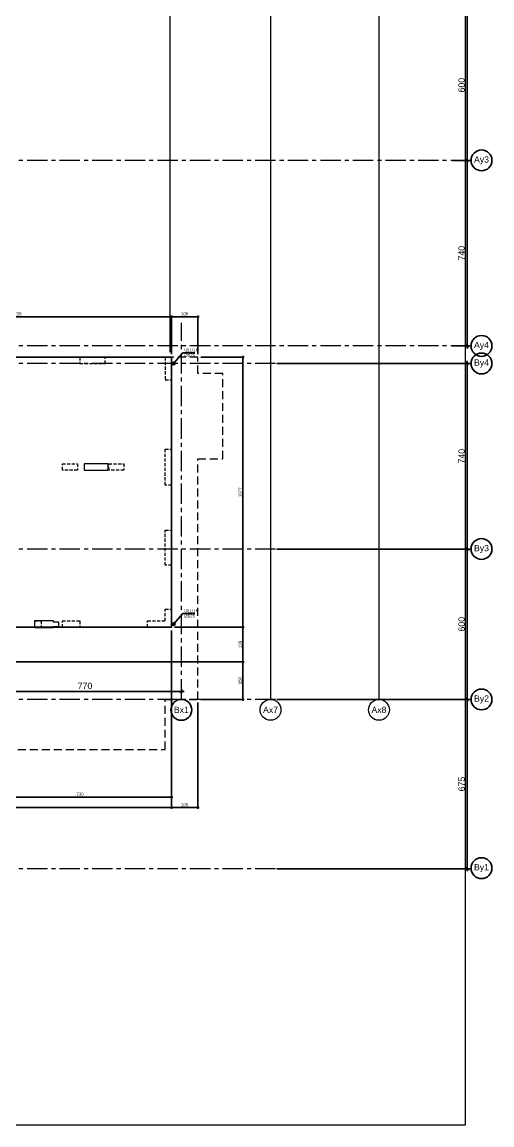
# Model space of a CAD drawing. Header units: centimetres. Extents: x 118247 to 130063, y -55119 to -48278.
# Drawn here: x 121773 to 123648, y -55119 to -50721 of the extents above; entities that cross this region are included whole.
import ezdxf
from ezdxf.enums import TextEntityAlignment as Align

# ---------------------------------------------------------------- set-up
doc = ezdxf.new("R2010")
doc.units = ezdxf.units.CM
doc.header["$LTSCALE"] = 50
doc.header["$MEASUREMENT"] = 0
for name, pattern in [('23486-A01$0${ Chain Double-Dash }', [0]), ('AXES', [2, 1.25, -0.25, 0.25, -0.25]), ('CACHE', [0.375, 0.25, -0.125]), ('CACHE2', [4.7625, 3.175, -1.5875])]:
    doc.linetypes.add(name, pattern=pattern)
doc.layers.get('0').update_dxf_attribs({"color": 8})
doc.layers.add('ACITOP', color=214, linetype='Continuous', lineweight=18)
doc.layers.add('EXISTANT BORD', color=251, linetype='Continuous', lineweight=60)
for name, color, linetype in [('AXES', 10, 'AXES'), ('BORD', 5, 'Continuous'), ('COTE 50ème', 1, 'Continuous'), ('TEXTE', 7, 'Continuous')]:
    doc.layers.add(name, color=color, linetype=linetype)
doc.layers.add('FMULT', color=150, linetype='Continuous', plot=False)
doc.layers.add('HORS GEL', color=7, linetype='CACHE', lineweight=15, true_color=0x00661a)
doc.styles.add('FN_TEXT_1.50', font='arial.ttf', dxfattribs={"height": 10})
doc.styles.add('RS_TEXT_1.50', font='arial.ttf', dxfattribs={"height": 12.5})
doc.styles.add('RS_TXT_100', font='arial.ttf', dxfattribs={"height": 25})
doc.styles.add('RS_TXT_50', font='arial.ttf', dxfattribs={"height": 12.5})
doc.dimstyles.new('ISO-25', dxfattribs={"dimtxt": 2.5, "dimasz": 2.5, "dimexe": 1.25, "dimexo": 0.625, "dimtad": 1, "dimtxsty": 'Standard', "dimcen": 2.5, "dimadec": 0, "dimazin": 0, "dimtfac": 1, "dimtmove": 0, "dimatfit": 3, "dimfxl": 1, "dimarcsym": 0})
doc.dimstyles.new('RS_100CM_LINEAIRE', dxfattribs={"dimscale": 10, "dimtxt": 25, "dimasz": 1.5, "dimexe": 1, "dimexo": 2.5, "dimgap": 1, "dimtad": 1, "dimdec": 1, "dimrnd": 0.5, "dimdsep": 46, "dimtxsty": 'RS_TXT_100', "dimblk1": 'ARCHTICK', "dimblk2": 'ARCHTICK', "dimsah": 1, "dimcen": 2.5, "dimdle": 1, "dimclrt": 4, "dimadec": 0, "dimazin": 2, "dimtfac": 1, "dimtdec": 1, "dimtix": 1, "dimtmove": 2, "dimatfit": 3, "dimfxl": 1, "dimtolj": 1, "dimtzin": 0, "dimarcsym": 0})
doc.dimstyles.new('RS_50CM_LINEAIRE', dxfattribs={"dimscale": 5, "dimtxt": 12.5, "dimasz": 1.5, "dimexe": 1, "dimexo": 2.5, "dimgap": 1, "dimtad": 1, "dimdec": 1, "dimrnd": 0.5, "dimdsep": 46, "dimtxsty": 'RS_TXT_50', "dimblk1": 'ARCHTICK', "dimblk2": 'ARCHTICK', "dimsah": 1, "dimcen": 2.5, "dimdle": 1, "dimclrt": 4, "dimadec": 0, "dimazin": 2, "dimtfac": 1, "dimtdec": 1, "dimtix": 1, "dimtmove": 2, "dimatfit": 3, "dimfxl": 1, "dimtolj": 1, "dimtzin": 0, "dimarcsym": 0})

# ---------------------------------------------------------------- blocks, each defined once
blk = doc.blocks.new('AXES_FN')
at = {"color": 0, "linetype": 'Continuous'}
blk.add_circle((0, 15), 22.2, dxfattribs=at)
at = {"color": 0, "style": 'FN_TEXT_1.50'}
blk.add_attdef('AXES', text='', height=12.5, dxfattribs=at).set_placement((-48.9, 20.6), align=Align.MIDDLE_CENTER)
blk = doc.blocks.new('_ArchTick')
at = {"color": 0, "linetype": 'ByBlock', "const_width": 0.15}
blk.add_lwpolyline([(-0.5, -0.5), (0.5, 0.5)], dxfattribs=at)
blk = doc.blocks.new('*D918')
at = {"layer": 'AXES', "color": 0, "linetype": 'Continuous', "lineweight": -2, "ltscale": 0.5, "transparency": 16777216}
for p, q in [((123489.4, -51272.4), (123559.3, -51272.4)), ((123549.3, -52022.4), (123549.3, -51262.4)), ((123489.4, -52012.4), (123559.3, -52012.4))]:
    blk.add_line(p, q, dxfattribs=at)
at = {"layer": 'Defpoints', "color": 0, "linetype": 'Continuous', "ltscale": 0.5, "transparency": 16777216}
for p in [(123464.4, -51272.4), (123549.3, -51272.4), (123464.4, -52012.4)]:
    blk.add_point(p, dxfattribs=at)
at = {"layer": 'AXES', "color": 0, "linetype": 'Continuous', "lineweight": -2, "ltscale": 0.5, "transparency": 16777216, "xscale": 15, "yscale": 15, "zscale": 15}
for p, rotation in [((123549.3, -51272.4), 90), ((123549.3, -52012.4), 270)]:
    blk.add_blockref('_ArchTick', p, dxfattribs=dict(at, rotation=rotation))
at = {"layer": 'AXES', "color": 4, "linetype": 'Continuous', "lineweight": 5, "ltscale": 0.5, "transparency": 16777216, "insert": (123526.6, -51642.4), "char_height": 25, "attachment_point": 5, "rotation": 90, "style": 'RS_TXT_100'}
blk.add_mtext('\\A1;740', dxfattribs=at)
blk = doc.blocks.new('*D919')
at = {"layer": 'AXES', "color": 0, "linetype": 'Continuous', "lineweight": -2, "ltscale": 0.5, "transparency": 16777216}
for p, q in [((123489.4, -50672.4), (123559.3, -50672.4)), ((123549.3, -51282.4), (123549.3, -50662.4)), ((123489.4, -51272.4), (123559.3, -51272.4))]:
    blk.add_line(p, q, dxfattribs=at)
at = {"layer": 'Defpoints', "color": 0, "linetype": 'Continuous', "ltscale": 0.5, "transparency": 16777216}
for p in [(123464.4, -50672.4), (123549.3, -50672.4), (123464.4, -51272.4)]:
    blk.add_point(p, dxfattribs=at)
at = {"layer": 'AXES', "color": 0, "linetype": 'Continuous', "lineweight": -2, "ltscale": 0.5, "transparency": 16777216, "xscale": 15, "yscale": 15, "zscale": 15}
for p, rotation in [((123549.3, -50672.4), 90), ((123549.3, -51272.4), 270)]:
    blk.add_blockref('_ArchTick', p, dxfattribs=dict(at, rotation=rotation))
at = {"layer": 'AXES', "color": 4, "linetype": 'Continuous', "lineweight": 5, "ltscale": 0.5, "transparency": 16777216, "insert": (123526.6, -50972.4), "char_height": 25, "attachment_point": 5, "rotation": 90, "style": 'RS_TXT_100'}
blk.add_mtext('\\A1;600', dxfattribs=at)
blk = doc.blocks.new('*D923')
at = {"layer": 'AXES', "color": 0, "linetype": 'Continuous', "lineweight": -2, "ltscale": 0.5, "transparency": 16777216}
for p, q in [((121629.4, -53391.3), (122419.4, -53391.3)), ((121639.4, -53397.4), (121639.4, -53381.3)), ((122409.4, -53397.4), (122409.4, -53381.3))]:
    blk.add_line(p, q, dxfattribs=at)
at = {"layer": 'Defpoints', "color": 0, "linetype": 'Continuous', "ltscale": 0.5, "transparency": 16777216}
for p in [(122409.4, -53391.3), (121639.4, -53422.4), (122409.4, -53422.4)]:
    blk.add_point(p, dxfattribs=at)
at = {"layer": 'AXES', "color": 0, "linetype": 'Continuous', "lineweight": -2, "ltscale": 0.5, "transparency": 16777216, "xscale": 15, "yscale": 15, "zscale": 15, "rotation": 180}
blk.add_blockref('_ArchTick', (121639.4, -53391.3), dxfattribs=at)
at = {"layer": 'AXES', "color": 0, "linetype": 'Continuous', "lineweight": -2, "ltscale": 0.5, "transparency": 16777216, "xscale": 15, "yscale": 15, "zscale": 15}
blk.add_blockref('_ArchTick', (122409.4, -53391.3), dxfattribs=at)
at = {"layer": 'AXES', "color": 4, "linetype": 'Continuous', "lineweight": 5, "ltscale": 0.5, "transparency": 16777216, "insert": (122024.4, -53368.5), "char_height": 25, "attachment_point": 5, "style": 'RS_TXT_100'}
blk.add_mtext('\\A1;770', dxfattribs=at)
blk = doc.blocks.new('*D924')
at = {"layer": 'AXES', "color": 0, "linetype": 'Continuous', "lineweight": -2, "ltscale": 0.5, "transparency": 16777216}
for p, q in [((122789.4, -53422.4), (123559.3, -53422.4)), ((123549.3, -54107.4), (123549.3, -53412.4)), ((122789.4, -54097.4), (123559.3, -54097.4))]:
    blk.add_line(p, q, dxfattribs=at)
at = {"layer": 'Defpoints', "color": 0, "linetype": 'Continuous', "ltscale": 0.5, "transparency": 16777216}
for p in [(122764.4, -53422.4), (123549.3, -53422.4), (122764.4, -54097.4)]:
    blk.add_point(p, dxfattribs=at)
at = {"layer": 'AXES', "color": 0, "linetype": 'Continuous', "lineweight": -2, "ltscale": 0.5, "transparency": 16777216, "xscale": 15, "yscale": 15, "zscale": 15}
for p, rotation in [((123549.3, -53422.4), 90), ((123549.3, -54097.4), 270)]:
    blk.add_blockref('_ArchTick', p, dxfattribs=dict(at, rotation=rotation))
at = {"layer": 'AXES', "color": 4, "linetype": 'Continuous', "lineweight": 5, "ltscale": 0.5, "transparency": 16777216, "insert": (123526.6, -53759.9), "char_height": 25, "attachment_point": 5, "rotation": 90, "style": 'RS_TXT_100'}
blk.add_mtext('\\A1;675', dxfattribs=at)
blk = doc.blocks.new('*D925')
at = {"layer": 'AXES', "color": 0, "linetype": 'Continuous', "lineweight": -2, "ltscale": 0.5, "transparency": 16777216}
for p, q in [((122789.4, -52822.4), (123559.3, -52822.4)), ((123549.3, -53432.4), (123549.3, -52812.4)), ((122789.4, -53422.4), (123559.3, -53422.4))]:
    blk.add_line(p, q, dxfattribs=at)
at = {"layer": 'Defpoints', "color": 0, "linetype": 'Continuous', "ltscale": 0.5, "transparency": 16777216}
for p in [(122764.4, -52822.4), (123549.3, -52822.4), (122764.4, -53422.4)]:
    blk.add_point(p, dxfattribs=at)
at = {"layer": 'AXES', "color": 0, "linetype": 'Continuous', "lineweight": -2, "ltscale": 0.5, "transparency": 16777216, "xscale": 15, "yscale": 15, "zscale": 15}
for p, rotation in [((123549.3, -52822.4), 90), ((123549.3, -53422.4), 270)]:
    blk.add_blockref('_ArchTick', p, dxfattribs=dict(at, rotation=rotation))
at = {"layer": 'AXES', "color": 4, "linetype": 'Continuous', "lineweight": 5, "ltscale": 0.5, "transparency": 16777216, "insert": (123526.6, -53122.4), "char_height": 25, "attachment_point": 5, "rotation": 90, "style": 'RS_TXT_100'}
blk.add_mtext('\\A1;600', dxfattribs=at)
blk = doc.blocks.new('*D926')
at = {"layer": 'AXES', "color": 0, "linetype": 'Continuous', "lineweight": -2, "ltscale": 0.5, "transparency": 16777216}
for p, q in [((123549.3, -52832.4), (123549.3, -52072.4)), ((122789.4, -52082.4), (123559.3, -52082.4)), ((122789.4, -52822.4), (123559.3, -52822.4))]:
    blk.add_line(p, q, dxfattribs=at)
at = {"layer": 'Defpoints', "color": 0, "linetype": 'Continuous', "ltscale": 0.5, "transparency": 16777216}
for p in [(122764.4, -52082.4), (123549.3, -52082.4), (122764.4, -52822.4)]:
    blk.add_point(p, dxfattribs=at)
at = {"layer": 'AXES', "color": 0, "linetype": 'Continuous', "lineweight": -2, "ltscale": 0.5, "transparency": 16777216, "xscale": 15, "yscale": 15, "zscale": 15}
for p, rotation in [((123549.3, -52082.4), 90), ((123549.3, -52822.4), 270)]:
    blk.add_blockref('_ArchTick', p, dxfattribs=dict(at, rotation=rotation))
at = {"layer": 'AXES', "color": 4, "linetype": 'Continuous', "lineweight": 5, "ltscale": 0.5, "transparency": 16777216, "insert": (123526.6, -52452.4), "char_height": 25, "attachment_point": 5, "rotation": 90, "style": 'RS_TXT_100'}
blk.add_mtext('\\A1;740', dxfattribs=at)
blk = doc.blocks.new('A$C2225a440')
at = {"layer": 'ACITOP', "ltscale": 0.5, "true_color": 0x2776bb, "transparency": 33554559}
h = blk.add_hatch(color=152, dxfattribs=at)
h.dxf.hatch_style = 1
h.paths.add_polyline_path([(0, 6.1, 0.414214), (-6.1, 0, 0.414214), (0, -6.1, -0.823148), (0, 0, 0.810651)])
at = {"layer": 'ACITOP', "ltscale": 0.5}
blk.add_lwpolyline([(0, 6.1, -0.810651), (0, 0, 0.823148), (0, -6.1)], format="xyb", dxfattribs=at)
for radius in [6.25, 6.05]:
    blk.add_circle((0, 0), radius, dxfattribs=at)
blk = doc.blocks.new('*D980')
at = {"layer": 'COTE 50ème', "color": 0, "lineweight": -2, "ltscale": 0.5, "transparency": 16777216}
for p, q in [((122369.4, -53146.9), (122369.4, -53816.8)), ((121639.4, -53284.9), (121639.4, -53816.8)), ((121634.4, -53811.8), (122374.4, -53811.8))]:
    blk.add_line(p, q, dxfattribs=at)
at = {"layer": 'Defpoints', "color": 0, "ltscale": 0.5, "transparency": 16777216}
for p in [(122369.4, -53134.4), (121639.4, -53272.4), (122369.4, -53811.8)]:
    blk.add_point(p, dxfattribs=at)
at = {"layer": 'COTE 50ème', "color": 0, "lineweight": -2, "ltscale": 0.5, "transparency": 16777216, "xscale": 7.5, "yscale": 7.5, "zscale": 7.5, "rotation": 180}
blk.add_blockref('_ArchTick', (121639.4, -53811.8), dxfattribs=at)
at = {"layer": 'COTE 50ème', "color": 0, "lineweight": -2, "ltscale": 0.5, "transparency": 16777216, "xscale": 7.5, "yscale": 7.5, "zscale": 7.5}
blk.add_blockref('_ArchTick', (122369.4, -53811.8), dxfattribs=at)
at = {"layer": 'COTE 50ème', "color": 4, "ltscale": 0.5, "transparency": 16777216, "insert": (122004.4, -53800.4), "char_height": 12.5, "attachment_point": 5, "style": 'RS_TXT_50'}
blk.add_mtext('\\A1;730', dxfattribs=at)
blk = doc.blocks.new('*D982')
at = {"layer": 'COTE 50ème', "color": 0, "lineweight": -2, "ltscale": 0.5, "transparency": 16777216}
for p, q in [((120379.4, -53146.9), (120379.4, -53858.6)), ((122369.4, -53146.9), (122369.4, -53858.6)), ((120374.4, -53853.6), (122374.4, -53853.6))]:
    blk.add_line(p, q, dxfattribs=at)
at = {"layer": 'Defpoints', "color": 0, "ltscale": 0.5, "transparency": 16777216}
for p in [(120379.4, -53134.4), (122369.4, -53134.4), (122369.4, -53853.6)]:
    blk.add_point(p, dxfattribs=at)
at = {"layer": 'COTE 50ème', "color": 0, "lineweight": -2, "ltscale": 0.5, "transparency": 16777216, "xscale": 7.5, "yscale": 7.5, "zscale": 7.5, "rotation": 180}
blk.add_blockref('_ArchTick', (120379.4, -53853.6), dxfattribs=at)
at = {"layer": 'COTE 50ème', "color": 0, "lineweight": -2, "ltscale": 0.5, "transparency": 16777216, "xscale": 7.5, "yscale": 7.5, "zscale": 7.5}
blk.add_blockref('_ArchTick', (122369.4, -53853.6), dxfattribs=at)
at = {"layer": 'COTE 50ème', "color": 4, "ltscale": 0.5, "transparency": 16777216, "insert": (121374.4, -53842.2), "char_height": 12.5, "attachment_point": 5, "style": 'RS_TXT_50'}
blk.add_mtext('\\A1;1990', dxfattribs=at)
blk = doc.blocks.new('*D983')
at = {"layer": 'COTE 50ème', "color": 0, "lineweight": -2, "ltscale": 0.5, "transparency": 16777216}
for p, q in [((122369.4, -53146.9), (122369.4, -53858.6)), ((122474.4, -53434.9), (122474.4, -53858.6)), ((122364.4, -53853.6), (122479.4, -53853.6))]:
    blk.add_line(p, q, dxfattribs=at)
at = {"layer": 'Defpoints', "color": 0, "ltscale": 0.5, "transparency": 16777216}
for p in [(122369.4, -53134.4), (122474.4, -53422.4), (122474.4, -53853.6)]:
    blk.add_point(p, dxfattribs=at)
at = {"layer": 'COTE 50ème', "color": 0, "lineweight": -2, "ltscale": 0.5, "transparency": 16777216, "xscale": 7.5, "yscale": 7.5, "zscale": 7.5, "rotation": 180}
blk.add_blockref('_ArchTick', (122369.4, -53853.6), dxfattribs=at)
at = {"layer": 'COTE 50ème', "color": 0, "lineweight": -2, "ltscale": 0.5, "transparency": 16777216, "xscale": 7.5, "yscale": 7.5, "zscale": 7.5}
blk.add_blockref('_ArchTick', (122474.4, -53853.6), dxfattribs=at)
at = {"layer": 'COTE 50ème', "color": 4, "ltscale": 0.5, "transparency": 16777216, "insert": (122421.9, -53842.2), "char_height": 12.5, "attachment_point": 5, "style": 'RS_TXT_50'}
blk.add_mtext('\\A1;105', dxfattribs=at)
blk = doc.blocks.new('*D984')
at = {"layer": 'COTE 50ème', "color": 0, "lineweight": -2, "ltscale": 0.5, "transparency": 16777216}
for p, q in [((122381.9, -53134.4), (122659.5, -53134.4)), ((122654.5, -53277.4), (122654.5, -53129.4)), ((121651.9, -53272.4), (122659.5, -53272.4))]:
    blk.add_line(p, q, dxfattribs=at)
at = {"layer": 'Defpoints', "color": 0, "ltscale": 0.5, "transparency": 16777216}
for p in [(122369.4, -53134.4), (122654.5, -53134.4), (121639.4, -53272.4)]:
    blk.add_point(p, dxfattribs=at)
at = {"layer": 'COTE 50ème', "color": 0, "lineweight": -2, "ltscale": 0.5, "transparency": 16777216, "xscale": 7.5, "yscale": 7.5, "zscale": 7.5}
for p, rotation in [((122654.5, -53134.4), 90), ((122654.5, -53272.4), 270)]:
    blk.add_blockref('_ArchTick', p, dxfattribs=dict(at, rotation=rotation))
at = {"layer": 'COTE 50ème', "color": 4, "ltscale": 0.5, "transparency": 16777216, "insert": (122643.1, -53203.4), "char_height": 12.5, "attachment_point": 5, "rotation": 90, "style": 'RS_TXT_50'}
blk.add_mtext('\\A1;138', dxfattribs=at)
blk = doc.blocks.new('*D985')
at = {"layer": 'COTE 50ème', "color": 0, "lineweight": -2, "ltscale": 0.5, "transparency": 16777216}
for p, q in [((122486.9, -52057.4), (122659.5, -52057.4)), ((122654.5, -53139.4), (122654.5, -52052.4)), ((122381.9, -53134.4), (122659.5, -53134.4))]:
    blk.add_line(p, q, dxfattribs=at)
at = {"layer": 'Defpoints', "color": 0, "ltscale": 0.5, "transparency": 16777216}
for p in [(122474.4, -52057.4), (122654.5, -52057.4), (122369.4, -53134.4)]:
    blk.add_point(p, dxfattribs=at)
at = {"layer": 'COTE 50ème', "color": 0, "lineweight": -2, "ltscale": 0.5, "transparency": 16777216, "xscale": 7.5, "yscale": 7.5, "zscale": 7.5}
for p, rotation in [((122654.5, -52057.4), 90), ((122654.5, -53134.4), 270)]:
    blk.add_blockref('_ArchTick', p, dxfattribs=dict(at, rotation=rotation))
at = {"layer": 'COTE 50ème', "color": 4, "ltscale": 0.5, "transparency": 16777216, "insert": (122643.1, -52595.9), "char_height": 12.5, "attachment_point": 5, "rotation": 90, "style": 'RS_TXT_50'}
blk.add_mtext('\\A1;1077', dxfattribs=at)
blk = doc.blocks.new('*D986')
at = {"layer": 'COTE 50ème', "color": 0, "lineweight": -2, "ltscale": 0.5, "transparency": 16777216}
for p, q in [((122654.5, -53267.4), (122654.5, -53427.4)), ((121651.9, -53272.4), (122659.5, -53272.4)), ((122486.9, -53422.4), (122659.5, -53422.4))]:
    blk.add_line(p, q, dxfattribs=at)
at = {"layer": 'Defpoints', "color": 0, "ltscale": 0.5, "transparency": 16777216}
for p in [(121639.4, -53272.4), (122474.4, -53422.4), (122654.5, -53422.4)]:
    blk.add_point(p, dxfattribs=at)
at = {"layer": 'COTE 50ème', "color": 0, "lineweight": -2, "ltscale": 0.5, "transparency": 16777216, "xscale": 7.5, "yscale": 7.5, "zscale": 7.5}
for p, rotation in [((122654.5, -53272.4), 90), ((122654.5, -53422.4), 270)]:
    blk.add_blockref('_ArchTick', p, dxfattribs=dict(at, rotation=rotation))
at = {"layer": 'COTE 50ème', "color": 4, "ltscale": 0.5, "transparency": 16777216, "insert": (122643.1, -53347.4), "char_height": 12.5, "attachment_point": 5, "rotation": 90, "style": 'RS_TXT_50'}
blk.add_mtext('\\A1;150', dxfattribs=at)
blk = doc.blocks.new('*D987')
at = {"layer": 'COTE 50ème', "color": 0, "lineweight": -2, "ltscale": 0.5, "transparency": 16777216}
for p, q in [((122479.4, -51895.8), (122364.4, -51895.8)), ((122369.4, -52044.9), (122369.4, -51890.8)), ((122474.4, -52044.9), (122474.4, -51890.8))]:
    blk.add_line(p, q, dxfattribs=at)
at = {"layer": 'Defpoints', "color": 0, "ltscale": 0.5, "transparency": 16777216}
for p in [(122369.4, -51895.8), (122369.4, -52057.4), (122474.4, -52057.4)]:
    blk.add_point(p, dxfattribs=at)
at = {"layer": 'COTE 50ème', "color": 0, "lineweight": -2, "ltscale": 0.5, "transparency": 16777216, "xscale": 7.5, "yscale": 7.5, "zscale": 7.5, "rotation": 180}
blk.add_blockref('_ArchTick', (122369.4, -51895.8), dxfattribs=at)
at = {"layer": 'COTE 50ème', "color": 0, "lineweight": -2, "ltscale": 0.5, "transparency": 16777216, "xscale": 7.5, "yscale": 7.5, "zscale": 7.5}
blk.add_blockref('_ArchTick', (122474.4, -51895.8), dxfattribs=at)
at = {"layer": 'COTE 50ème', "color": 4, "ltscale": 0.5, "transparency": 16777216, "insert": (122421.9, -51884.4), "char_height": 12.5, "attachment_point": 5, "style": 'RS_TXT_50'}
blk.add_mtext('\\A1;105', dxfattribs=at)
blk = doc.blocks.new('*D988')
at = {"layer": 'COTE 50ème', "color": 0, "lineweight": -2, "ltscale": 0.5, "transparency": 16777216}
for p, q in [((122374.4, -51895.8), (121129.4, -51895.8)), ((121134.4, -52024.9), (121134.4, -51890.8)), ((122369.4, -52044.9), (122369.4, -51890.8))]:
    blk.add_line(p, q, dxfattribs=at)
at = {"layer": 'Defpoints', "color": 0, "ltscale": 0.5, "transparency": 16777216}
for p in [(121134.4, -51895.8), (121134.4, -52037.4), (122369.4, -52057.4)]:
    blk.add_point(p, dxfattribs=at)
at = {"layer": 'COTE 50ème', "color": 0, "lineweight": -2, "ltscale": 0.5, "transparency": 16777216, "xscale": 7.5, "yscale": 7.5, "zscale": 7.5, "rotation": 180}
blk.add_blockref('_ArchTick', (121134.4, -51895.8), dxfattribs=at)
at = {"layer": 'COTE 50ème', "color": 0, "lineweight": -2, "ltscale": 0.5, "transparency": 16777216, "xscale": 7.5, "yscale": 7.5, "zscale": 7.5}
blk.add_blockref('_ArchTick', (122369.4, -51895.8), dxfattribs=at)
at = {"layer": 'COTE 50ème', "color": 4, "ltscale": 0.5, "transparency": 16777216, "insert": (121751.9, -51884.4), "char_height": 12.5, "attachment_point": 5, "style": 'RS_TXT_50'}
blk.add_mtext('\\A1;1235', dxfattribs=at)

msp = doc.modelspace()

# ---------------------------------------------------------------- linework, layer by layer
at = {"layer": 'AXES', "lineweight": 5, "ltscale": 1.3}
for p, q in [((123564.38, -51272.36), (118384.38, -51272.36)), ((122409.38, -53422.37), (122409.38, -51920.77)), ((123564.38, -52012.36), (118384.38, -52012.36)), ((123564.38, -52082.36), (118384.38, -52082.36)), ((123564.38, -52822.36), (118384.38, -52822.36)), ((123564.38, -53422.36), (118384.38, -53422.36)), ((123564.38, -54097.36), (118384.38, -54097.36))]:
    msp.add_line(p, q, dxfattribs=at)
at = {"layer": 'BORD', "color": 251, "linetype": 'CACHE2', "lineweight": 5, "ltscale": 0.2, "true_color": 0x636466}
msp.add_lwpolyline([(122474.38, -52057.36), (120274.38, -52057.36), (120274.38, -52122.36), (120174.38, -52122.36), (120174.38, -52462.36), (120274.38, -52462.36), (120274.38, -53422.36), (120404.38, -53422.36), (120404.38, -53622.36), (121039.38, -53622.36), (121039.38, -53762.36), (121709.38, -53762.36), (121709.38, -53622.36), (122344.27, -53622.36), (122344.27, -53422.36), (122474.38, -53422.36), (122474.38, -52462.36), (122574.38, -52462.36), (122574.38, -52122.36), (122474.38, -52122.36)], close=True, dxfattribs=at)
at = {"layer": 'BORD'}
msp.add_lwpolyline([(120379.38, -52057.36), (120379.38, -53134.36), (121109.38, -53134.36), (121109.38, -53272.36), (121639.38, -53272.36), (121639.38, -53134.36), (122369.38, -53134.36), (122369.38, -52057.36)], close=True, dxfattribs=at)
at = {"layer": 'BORD', "lineweight": 5, "ltscale": 0.5}
for points in [[(122116.35, -52482.36), (122021.35, -52482.36), (122021.35, -52508.36), (122116.35, -52508.36)], [(121824.38, -53107.36), (121897.38, -53107.36), (121897.38, -53112.36), (121919.38, -53112.36), (121919.38, -53132.36), (121897.38, -53132.36), (121897.38, -53137.36), (121824.38, -53137.36)]]:
    msp.add_lwpolyline(points, close=True, dxfattribs=at)
at = {"layer": 'EXISTANT BORD', "linetype": 'CACHE', "lineweight": 13}
for points in [[(122104.38, -52082.36), (122104.38, -52057.36), (122004.38, -52057.36), (122004.38, -52082.36)], [(122344.38, -52147.36), (122369.38, -52147.36), (122369.38, -52057.36), (122344.38, -52057.36)], [(122369.38, -52567.36), (122344.38, -52567.36), (122344.38, -52424.25), (122369.38, -52424.25)], [(121994.38, -52507.36), (121934.38, -52507.36), (121934.38, -52482.36), (121994.38, -52482.36)], [(122179.38, -52507.36), (122119.38, -52507.36), (122119.38, -52482.36), (122179.38, -52482.36)], [(122369.38, -52887.36), (122344.38, -52887.36), (122344.38, -52747.36), (122369.38, -52747.36)], [(122369.38, -53134.36), (122274.38, -53134.36), (122274.38, -53109.36), (122344.38, -53109.36), (122344.38, -53062.36), (122369.38, -53062.36)], [(121849.49, -53134.36), (121824.49, -53134.36), (121824.49, -53109.36), (121849.49, -53109.36)], [(122004.38, -53134.36), (121934.38, -53134.36), (121934.38, -53109.36), (122004.38, -53109.36)]]:
    msp.add_lwpolyline(points, close=True, dxfattribs=at)
at = {"layer": 'FMULT', "lineweight": 5, "ltscale": 0.5}
msp.add_lwpolyline([(118246.95, -55119.47), (123542.72, -55119.47), (123542.72, -48775.25), (118246.95, -48775.25)], close=True, dxfattribs=at)
at = {"layer": 'HORS GEL', "linetype": '23486-A01$0${ Chain Double-Dash }', "ltscale": 1.2}
for p, q in [((122364.38, -52037.36), (122364.38, -49282.36)), ((122764.38, -49282.36), (122764.38, -53422.36)), ((123196.88, -49282.36), (123196.88, -53422.36))]:
    msp.add_line(p, q, dxfattribs=at)

# ---------------------------------------------------------------- block references
at = {"layer": 'ACITOP', "ltscale": 0.5}
for p in [(122377.63, -52082.75), (122377.63, -53122.36)]:
    msp.add_blockref('A$C2225a440', p, dxfattribs=at)
at = {"layer": 'AXES', "linetype": 'ByBlock'}
ref = msp.add_blockref('AXES_FN', (123577.84, -51272.36), dxfattribs=dict(at, xscale=1.875, yscale=1.875, zscale=1.875, rotation=270))
ref.add_attrib('AXES', 'Ay3', dxfattribs={"layer": '0', "color": 0, "height": 24.75, "style": 'RS_TEXT_1.50'}).set_placement((123605.96, -51272.36), align=Align.MIDDLE)
ref = msp.add_blockref('AXES_FN', (123577.84, -52012.36), dxfattribs=dict(at, xscale=1.875, yscale=1.875, zscale=1.875, rotation=270))
ref.add_attrib('AXES', 'Ay4', dxfattribs={"layer": '0', "color": 0, "height": 24.75, "style": 'RS_TEXT_1.50'}).set_placement((123605.96, -52012.36), align=Align.MIDDLE)
ref = msp.add_blockref('AXES_FN', (123577.84, -52082.36), dxfattribs=dict(at, xscale=1.875, yscale=1.875, zscale=1.875, rotation=270))
ref.add_attrib('AXES', 'By4', dxfattribs={"layer": '0', "color": 0, "height": 24.75, "style": 'RS_TEXT_1.50'}).set_placement((123605.96, -52082.36), align=Align.MIDDLE)
ref = msp.add_blockref('AXES_FN', (123577.84, -52822.36), dxfattribs=dict(at, xscale=1.875, yscale=1.875, zscale=1.875, rotation=270))
ref.add_attrib('AXES', 'By3', dxfattribs={"layer": '0', "color": 0, "height": 24.75, "style": 'RS_TEXT_1.50'}).set_placement((123605.96, -52822.36), align=Align.MIDDLE)
ref = msp.add_blockref('AXES_FN', (123577.84, -53422.36), dxfattribs=dict(at, xscale=1.875, yscale=1.875, zscale=1.875, rotation=270))
ref.add_attrib('AXES', 'By2', dxfattribs={"layer": '0', "color": 0, "height": 24.75, "style": 'RS_TEXT_1.50'}).set_placement((123605.96, -53422.36), align=Align.MIDDLE)
ref = msp.add_blockref('AXES_FN', (122408.76, -53435.82), dxfattribs=dict(at, xscale=-1.875, yscale=1.875, zscale=1.875, rotation=180))
ref.add_attrib('AXES', 'Bx1', dxfattribs={"layer": '0', "color": 0, "height": 24.75, "style": 'RS_TEXT_1.50'}).set_placement((122408.76, -53463.95), align=Align.MIDDLE)
ref = msp.add_blockref('AXES_FN', (123577.78, -54095.19), dxfattribs=dict(at, xscale=1.875, yscale=1.875, zscale=1.875, rotation=270))
ref.add_attrib('AXES', 'By1', dxfattribs={"layer": '0', "color": 0, "height": 24.75, "style": 'RS_TEXT_1.50'}).set_placement((123605.91, -54095.19), align=Align.MIDDLE)
at = {"layer": 'HORS GEL'}
ref = msp.add_blockref('AXES_FN', (122764.38, -53492.07), dxfattribs=dict(at, xscale=1.875, yscale=1.875, zscale=1.875))
ref.add_attrib('AXES', 'Ax7', dxfattribs={"layer": '0', "color": 0, "height": 24.75, "style": 'RS_TEXT_1.50'}).set_placement((122764.38, -53463.95), align=Align.MIDDLE)
ref = msp.add_blockref('AXES_FN', (123196.88, -53492.07), dxfattribs=dict(at, xscale=1.875, yscale=1.875, zscale=1.875))
ref.add_attrib('AXES', 'Ax8', dxfattribs={"layer": '0', "color": 0, "height": 24.75, "style": 'RS_TEXT_1.50'}).set_placement((123196.88, -53463.95), align=Align.MIDDLE)

# ---------------------------------------------------------------- texts
at = {"layer": 'TEXTE', "char_height": 12.5, "width": 4.547473508864641e-13, "attachment_point": 1, "style": 'RS_TEXT_1.50'}
for insert in [(122420.48, -52022.52), (122420.48, -53062.13)]:
    msp.add_mtext('ULLUK\\P%%C125', dxfattribs=dict(at, insert=insert))

# ---------------------------------------------------------------- dimensions: what is measured, and where the dimension line sits
at = {"layer": 'AXES', "linetype": 'Continuous', "lineweight": 5, "ltscale": 0.5}
for base, p1, p2, picture, middle in [((123549.33, -50672.36), (123464.38, -51272.36), (123464.38, -50672.36), '*D919', (123526.56, -50972.36)), ((123549.33, -51272.36), (123464.38, -52012.36), (123464.38, -51272.36), '*D918', (123526.56, -51642.36)), ((123549.33, -52082.36), (122764.38, -52822.36), (122764.38, -52082.36), '*D926', (123526.56, -52452.36)), ((123549.33, -52822.36), (122764.38, -53422.36), (122764.38, -52822.36), '*D925', (123526.56, -53122.36)), ((123549.33, -53422.36), (122764.38, -54097.36), (122764.38, -53422.36), '*D924', (123526.56, -53759.86))]:
    dim = msp.add_linear_dim(base=base, p1=p1, p2=p2, angle=270, dimstyle='RS_100CM_LINEAIRE', dxfattribs=at)
    dim.commit()
    dim.dimension.update_dxf_attribs({"geometry": picture, "text_midpoint": middle})
dim = msp.add_linear_dim(base=(122409.38, -53391.3), p1=(121639.38, -53422.37), p2=(122409.38, -53422.37), dimstyle='RS_100CM_LINEAIRE', dxfattribs=at)
dim.commit()
dim.dimension.update_dxf_attribs({"geometry": '*D923', "text_midpoint": (122024.38, -53368.54)})
at = {"layer": 'COTE 50ème', "ltscale": 0.5}
for base, p1, p2, picture, middle in [((121134.38, -51895.76), (122369.38, -52057.36), (121134.38, -52037.36), '*D988', (121751.88, -51884.38)), ((122369.38, -51895.76), (122474.38, -52057.36), (122369.38, -52057.36), '*D987', (122421.88, -51884.38)), ((122369.38, -53853.6), (120379.38, -53134.36), (122369.38, -53134.36), '*D982', (121374.38, -53842.22)), ((122369.38, -53811.77), (121639.38, -53272.36), (122369.38, -53134.36), '*D980', (122004.38, -53800.39)), ((122474.38, -53853.6), (122369.38, -53134.36), (122474.38, -53422.36), '*D983', (122421.88, -53842.22))]:
    dim = msp.add_linear_dim(base=base, p1=p1, p2=p2, dimstyle='RS_50CM_LINEAIRE', dxfattribs=at)
    dim.commit()
    dim.dimension.update_dxf_attribs({"geometry": picture, "text_midpoint": middle})
for base, p1, p2, picture, middle in [((122654.48, -52057.36), (122369.38, -53134.36), (122474.38, -52057.36), '*D985', (122643.1, -52595.86)), ((122654.48, -53134.36), (121639.38, -53272.36), (122369.38, -53134.36), '*D984', (122643.1, -53203.36)), ((122654.48, -53422.36), (121639.38, -53272.36), (122474.38, -53422.36), '*D986', (122643.1, -53347.36))]:
    dim = msp.add_linear_dim(base=base, p1=p1, p2=p2, angle=90, dimstyle='RS_50CM_LINEAIRE', dxfattribs=at)
    dim.commit()
    dim.dimension.update_dxf_attribs({"geometry": picture, "text_midpoint": middle})

# ---------------------------------------------------------------- leaders
at = {"layer": 'TEXTE', "color": 1, "linetype": 'ByBlock', "lineweight": 13}
for points in [[(122377.18, -52082.09), (122415.23, -52040.32), (122462.94, -52040.32)], [(122377.18, -53121.7), (122415.23, -53079.93), (122462.94, -53079.93)]]:
    msp.add_leader(points, dimstyle='ISO-25', override={"dimasz": 20, "dimtad": 0}, dxfattribs=at)

doc.saveas('drawing.dxf')
